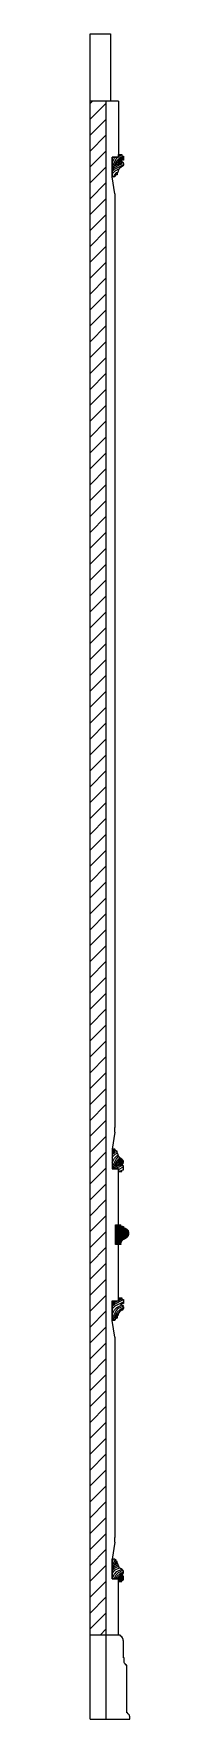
# Model space of a CAD drawing. Header units: millimetres. Extents: x -35 to 36, y -1440 to 1560.
import ezdxf

# ---------------------------------------------------------------- set-up
doc = ezdxf.new("R2010")
doc.units = ezdxf.units.MM
doc.layers.get('0').update_dxf_attribs({"color": 2})
doc.layers.add('CLNG-02(顶面次要造型线)', color=2, linetype='Continuous')
doc.layers.add('L立面', color=1, linetype='Continuous')

# ---------------------------------------------------------------- blocks, each defined once
blk = doc.blocks.new('YQ052510330762')
blk.add_hatch(color=250).paths.add_polyline_path([(0, 0), (0, 35), (-9.3, 35), (-9.4, 34.6), (-9.4, 34.2), (-9.6, 33.8), (-9.8, 33.4), (-10, 33), (-10.3, 32.7), (-10.6, 32.5), (-11, 32.3), (-11.3, 32.1), (-11.7, 32), (-12.1, 32), (-14, 32), (-14, 30), (-14.4, 30), (-14.8, 30), (-15.2, 29.9), (-15.6, 29.8), (-16.1, 29.8), (-16.5, 29.6), (-16.9, 29.5), (-17.2, 29.4), (-17.6, 29.2), (-18, 29), (-18.4, 28.8), (-18.7, 28.6), (-19.1, 28.4), (-19.4, 28.1), (-19.8, 27.9), (-20.1, 27.6), (-20.4, 27.3), (-20.7, 27), (-21, 26.6), (-21.2, 26.3), (-21.5, 26), (-21.7, 25.6), (-22, 25.2), (-22.2, 24.8), (-22.4, 24.4), (-22.5, 24), (-22.7, 23.6), (-22.8, 23.2), (-23, 22.8), (-23.1, 22.4), (-23.2, 21.9), (-23.2, 21.5), (-23.3, 21), (-23.3, 20.6), (-23.3, 20.2), (-23.3, 19.7), (-23.3, 19.3), (-23.3, 18.8), (-23.2, 18.4), (-23.1, 17.9), (-23, 17.5), (-22.9, 17.1), (-22.8, 16.7), (-22.6, 16.2), (-22.5, 15.8), (-22.3, 15.4), (-22.1, 15), (-21.9, 14.7), (-21.7, 14.3), (-21.4, 13.9), (-21.2, 13.6), (-20.9, 13.3), (-20.6, 12.9), (-20.3, 12.6), (-20, 12.3), (-19.7, 12.1), (-19.3, 11.8), (-19, 11.5), (-18.6, 11.3), (-18.3, 11.1), (-17.9, 10.9), (-17.5, 10.7), (-17.1, 10.6), (-16.7, 10.4), (-16.3, 10.3), (-15.9, 10.2), (-15.5, 10.1), (-15.2, 9.9), (-14.8, 9.7), (-14.4, 9.5), (-14.1, 9.3), (-13.7, 9.1), (-13.4, 8.9), (-13, 8.6), (-12.7, 8.3), (-12.4, 8), (-12.1, 7.7), (-11.8, 7.4), (-11.5, 7.1), (-11.3, 6.8), (-11, 6.4), (-10.8, 6), (-10.6, 5.7), (-10.4, 5.3), (-10.2, 4.9), (-10.1, 4.5), (-9.9, 4.1), (-9.8, 3.7), (-9.7, 3.2), (-9.6, 2.8), (-9.5, 2.4), (-9.4, 1.9), (-9.4, 1.5), (-9.3, 1.1), (-9.3, 0.6), (-9.3, 0)])
at = {"color": 0}
for points in [[(-12.1, 32), (-14, 32), (-14, 30)], [(-9.3, 0.6), (-9.3, 0), (0, 0), (0, 35), (-9.3, 35)]]:
    blk.add_lwpolyline(points, dxfattribs=at)
for centre, major_axis, start_param, end_param in [((-14, 20), (0, 10), 0, 2.888912), ((-12.1, 35), (0, 3), 3.141593, 4.712389), ((-18.7, 0.6), (0, 10), 4.712389, 6.030505)]:
    blk.add_ellipse(centre, major_axis=major_axis, ratio=0.933333, start_param=start_param, end_param=end_param, dxfattribs=at)

msp = doc.modelspace()

# ---------------------------------------------------------------- hatches: boundary and pattern name
at = {"layer": 'CLNG-02(顶面次要造型线)'}
h = msp.add_hatch(dxfattribs=at)
h.set_pattern_fill('_USER', color=250, scale=20, angle=45, pattern_type=0)
h.set_pattern_definition([(45, (0, 0), (-14.14214, 14.14214), [])])
h.paths.add_polyline_path([(-34.7, -1290), (-6.6, -1290), (-6.7, 1440), (-34.7, 1440)])
at = {"layer": 'L立面'}
h = msp.add_hatch(dxfattribs=at)
h.set_pattern_fill('木纹03', color=8, scale=15, style=0)
h.set_pattern_definition([(360, (11.313, -1043.5), (30, 30), [1.5, -28.5]), (90, (23.313, -1033), (-30, 30), [3, -27]), (45, (17.313, -1035.999), (1e-14, 29.99971), [2.121, -6.363, 2.121, -4.242, 14.85, -12.75]), (45, (9.813, -1044.999), (1e-14, 30), [2.1213, -4.2426, 2.1213, -33.93]), (45, (20.313, -1041.999), (1e-14, 30), [2.1213, -40.3051]), (45, (23.313, -1043.499), (1e-14, 30), [2.1213, -40.3051]), (45, (18.813, -1040.499), (1e-14, 30), [2.1213, -40.3051]), (45, (17.313, -1038.999), (1e-14, 30), [4.2426, -38.1838]), (45, (24.813, -1016.499), (1e-14, 30), [4.2426, -38.1838]), (45, (14.313, -1037.499), (1e-14, 30), [8.4852, -33.9412]), (45, (12.813, -1035.999), (1e-14, 30), [8.4852, -33.9412]), (45, (32.313, -1026.999), (1e-14, 30), [8.4852, -33.9412]), (45, (11.313, -1032.999), (1e-14, 30), [6.36396, -36.06245]), (45, (5.313, -1028.499), (1e-14, 30), [6.36396, -36.06245]), (45, (8.313, -1031.499), (1e-14, 30), [6.36396, -36.06245]), (45, (27.813, -1022.499), (1e-14, 30), [10.6066, -31.8198]), (45, (24.813, -1020.999), (1e-14, 30), [10.6066, -31.8198]), (45, (27.813, -1028.499), (1e-14, 30), [14.84924, -27.57716]), (26.56505, (14.313, -1040.499), (30, 1e-08), [3.3541, -63.72794]), (26.56505, (20.313, -1031.499), (30, 1e-08), [3.3541, -63.72794]), (26.56505, (18.813, -1034.499), (30, 1e-08), [3.3541, -63.72794]), (26.56505, (12.813, -1043.499), (30, 1e-08), [6.7082, -60.37384]), (26.56505, (18.813, -1029.999), (30, 1e-08), [10.0623, -57.01973]), (26.56505, (15.813, -1028.499), (30, 1e-08), [13.4164, -53.66563]), (26.56505, (12.813, -1026.999), (30, 1e-08), [13.4164, -53.66563]), (26.56505, (8.313, -1017.999), (30, 1e-08), [13.4164, -53.66563]), (26.56505, (8.313, -1020.999), (30, 1e-08), [16.7705, -50.31153]), (26.56505, (9.813, -1023.999), (30, 1e-08), [16.7705, -50.31153]), (63.43495, (20.313, -1035.999), (2e-09, 30), [3.3541, -63.72794]), (63.43495, (15.813, -1038.999), (2e-09, 30), [3.3541, -63.72794]), (63.43495, (11.313, -1043.499), (2e-09, 30), [6.7082, -60.37384]), (63.43495, (20.313, -1038.999), (2e-09, 30), [6.7082, -60.37384]), (63.43495, (8.313, -1044.999), (2e-09, 30), [10.0623, -57.01973]), (63.43495, (5.313, -1044.999), (2e-09, 30), [13.4164, -53.66563]), (63.43495, (32.313, -1043.499), (2e-09, 30), [13.4164, -53.66563]), (63.43495, (21.813, -1040.499), (2e-09, 30), [13.4164, -53.66563]), (63.43495, (27.813, -1043.499), (2e-09, 30), [16.7705, -50.31153]), (63.43495, (24.813, -1041.999), (2e-09, 30), [16.7705, -50.31153])])
edge = h.paths.add_edge_path()
edge.add_line((4.3, 1339.9), (15.3, 1340))
edge.add_line((15.3, 1340), (15.3, 1345))
edge.add_line((15.3, 1345), (21.3, 1345))
edge.add_arc((24.3, 1345), 3, 180, 270)
edge.add_line((24.3, 1342), (24.3, 1340.2))
edge.add_line((24.3, 1340.2), (24.3, 1340.1))
edge.add_line((24.3, 1340.1), (24.3, 1335.1))
edge.add_line((24.3, 1335.1), (24.3, 1335.2))
edge.add_line((24.3, 1335.2), (24.3, 1335))
edge.add_line((24.3, 1335), (19.3, 1335))
edge.add_line((19.3, 1335), (19.3, 1333.9))
edge.add_arc((18.3, 1328), 6, -68.9663, 80.5724, ccw=False)
edge.add_arc((24.5, 1313.1), 10.2, 113.1299, 180.3024)
edge.add_line((14.3, 1313), (13.3, 1313))
edge.add_line((13.3, 1313), (13.3, 1309))
edge.add_arc((13.3, 1305), 4, 89.9997, 180.0001)
edge.add_line((9.3, 1305), (4.3, 1304.9))
edge.add_line((4.3, 1304.9), (4.3, 1339.9))
h = msp.add_hatch(dxfattribs=at)
h.set_pattern_fill('木纹03', color=8, scale=15, style=0)
h.set_pattern_definition([(360, (11.313, -1263.5), (30, 30), [1.5, -28.5]), (90, (23.313, -1253), (-30, 30), [3, -27]), (45, (17.313, -1255.999), (1e-14, 29.9997), [2.121, -6.363, 2.121, -4.242, 14.85, -12.75]), (45, (9.813, -1264.999), (1e-14, 30), [2.1213, -4.2426, 2.1213, -33.93]), (45, (20.313, -1261.999), (1e-14, 30), [2.1213, -40.3051]), (45, (23.313, -1263.499), (1e-14, 30), [2.1213, -40.3051]), (45, (18.813, -1260.499), (1e-14, 30), [2.1213, -40.3051]), (45, (17.313, -1258.999), (1e-14, 30), [4.2426, -38.1838]), (45, (24.813, -1236.499), (1e-14, 30), [4.2426, -38.1838]), (45, (14.313, -1257.499), (1e-14, 30), [8.4852, -33.9412]), (45, (12.813, -1255.999), (1e-14, 30), [8.4852, -33.9412]), (45, (32.313, -1246.999), (1e-14, 30), [8.4852, -33.9412]), (45, (11.313, -1252.999), (1e-14, 30), [6.364, -36.0624]), (45, (5.313, -1248.499), (1e-14, 30), [6.364, -36.0624]), (45, (8.313, -1251.499), (1e-14, 30), [6.364, -36.0624]), (45, (27.813, -1242.499), (1e-14, 30), [10.6066, -31.8198]), (45, (24.813, -1240.999), (1e-14, 30), [10.6066, -31.8198]), (45, (27.813, -1248.499), (1e-14, 30), [14.8492, -27.5772]), (26.565, (14.313, -1260.499), (30, 1e-08), [3.3541, -63.7279]), (26.565, (20.313, -1251.499), (30, 1e-08), [3.3541, -63.7279]), (26.565, (18.813, -1254.499), (30, 1e-08), [3.3541, -63.7279]), (26.565, (12.813, -1263.499), (30, 1e-08), [6.7082, -60.3738]), (26.565, (18.813, -1249.999), (30, 1e-08), [10.0623, -57.0197]), (26.565, (15.813, -1248.499), (30, 1e-08), [13.4164, -53.6656]), (26.565, (12.813, -1246.999), (30, 1e-08), [13.4164, -53.6656]), (26.565, (8.313, -1237.999), (30, 1e-08), [13.4164, -53.6656]), (26.565, (8.313, -1240.999), (30, 1e-08), [16.7705, -50.3115]), (26.565, (9.813, -1243.999), (30, 1e-08), [16.7705, -50.3115]), (63.435, (20.313, -1255.999), (2e-09, 30), [3.3541, -63.7279]), (63.435, (15.813, -1258.999), (2e-09, 30), [3.3541, -63.7279]), (63.435, (11.313, -1263.499), (2e-09, 30), [6.7082, -60.3738]), (63.435, (20.313, -1258.999), (2e-09, 30), [6.7082, -60.3738]), (63.435, (8.313, -1264.999), (2e-09, 30), [10.0623, -57.0197]), (63.435, (5.313, -1264.999), (2e-09, 30), [13.4164, -53.6656]), (63.435, (32.313, -1263.499), (2e-09, 30), [13.4164, -53.6656]), (63.435, (21.813, -1260.499), (2e-09, 30), [13.4164, -53.6656]), (63.435, (27.813, -1263.499), (2e-09, 30), [16.7705, -50.3115]), (63.435, (24.813, -1261.999), (2e-09, 30), [16.7705, -50.3115])])
edge = h.paths.add_edge_path()
edge.add_line((4.3, -459.9), (15.3, -460))
edge.add_line((15.3, -460), (15.3, -465))
edge.add_line((15.3, -465), (21.3, -465))
edge.add_arc((24.3, -465), 3, 90, 180, ccw=False)
edge.add_line((24.3, -462), (24.3, -460.2))
edge.add_line((24.3, -460.2), (24.3, -460.1))
edge.add_line((24.3, -460.1), (24.3, -455.1))
edge.add_line((24.3, -455.1), (24.3, -455.2))
edge.add_line((24.3, -455.2), (24.3, -455))
edge.add_line((24.3, -455), (19.3, -455))
edge.add_line((19.3, -455), (19.3, -453.9))
edge.add_arc((18.3, -448), 6, 279.4276, 428.9663)
edge.add_arc((24.5, -433.1), 10.2, 179.6976, 246.8701, ccw=False)
edge.add_line((14.3, -433), (13.3, -433))
edge.add_line((13.3, -433), (13.3, -429))
edge.add_arc((13.3, -425), 4, 179.9999, 270.0003, ccw=False)
edge.add_line((9.3, -425), (4.3, -424.9))
edge.add_line((4.3, -424.9), (4.3, -459.9))
h = msp.add_hatch(dxfattribs=at)
h.set_pattern_fill('木纹03', color=8, scale=15, style=0)
h.set_pattern_definition([(360, (11.313, -1413.5), (30, 30), [1.5, -28.5]), (90, (23.313, -1403), (-30, 30), [3, -27]), (45, (17.313, -1406), (1e-14, 29.9997), [2.121, -6.363, 2.121, -4.242, 14.85, -12.75]), (45, (9.813, -1415), (1e-14, 30), [2.1213, -4.2426, 2.1213, -33.93]), (45, (20.313, -1412), (1e-14, 30), [2.1213, -40.3051]), (45, (23.313, -1413.5), (1e-14, 30), [2.1213, -40.3051]), (45, (18.813, -1410.5), (1e-14, 30), [2.1213, -40.3051]), (45, (17.313, -1409), (1e-14, 30), [4.2426, -38.1838]), (45, (24.813, -1386.5), (1e-14, 30), [4.2426, -38.1838]), (45, (14.313, -1407.5), (1e-14, 30), [8.4852, -33.9412]), (45, (12.813, -1406), (1e-14, 30), [8.4852, -33.9412]), (45, (32.313, -1397), (1e-14, 30), [8.4852, -33.9412]), (45, (11.313, -1403), (1e-14, 30), [6.364, -36.0624]), (45, (5.313, -1398.5), (1e-14, 30), [6.364, -36.0624]), (45, (8.313, -1401.5), (1e-14, 30), [6.364, -36.0624]), (45, (27.813, -1392.5), (1e-14, 30), [10.6066, -31.8198]), (45, (24.813, -1391), (1e-14, 30), [10.6066, -31.8198]), (45, (27.813, -1398.5), (1e-14, 30), [14.8492, -27.5772]), (26.565, (14.313, -1410.5), (30, 1e-08), [3.3541, -63.7279]), (26.565, (20.313, -1401.5), (30, 1e-08), [3.3541, -63.7279]), (26.565, (18.813, -1404.5), (30, 1e-08), [3.3541, -63.7279]), (26.565, (12.813, -1413.5), (30, 1e-08), [6.7082, -60.3738]), (26.565, (18.813, -1400), (30, 1e-08), [10.0623, -57.0197]), (26.565, (15.813, -1398.5), (30, 1e-08), [13.4164, -53.6656]), (26.565, (12.813, -1397), (30, 1e-08), [13.4164, -53.6656]), (26.565, (8.313, -1388), (30, 1e-08), [13.4164, -53.6656]), (26.565, (8.313, -1391), (30, 1e-08), [16.7705, -50.3115]), (26.565, (9.813, -1394), (30, 1e-08), [16.7705, -50.3115]), (63.435, (20.313, -1406), (2e-09, 30), [3.3541, -63.7279]), (63.435, (15.813, -1409), (2e-09, 30), [3.3541, -63.7279]), (63.435, (11.313, -1413.5), (2e-09, 30), [6.7082, -60.3738]), (63.435, (20.313, -1409), (2e-09, 30), [6.7082, -60.3738]), (63.435, (8.313, -1415), (2e-09, 30), [10.0623, -57.0197]), (63.435, (5.313, -1415), (2e-09, 30), [13.4164, -53.6656]), (63.435, (32.313, -1413.5), (2e-09, 30), [13.4164, -53.6656]), (63.435, (21.813, -1410.5), (2e-09, 30), [13.4164, -53.6656]), (63.435, (27.813, -1413.5), (2e-09, 30), [16.7705, -50.3115]), (63.435, (24.813, -1412), (2e-09, 30), [16.7705, -50.3115])])
edge = h.paths.add_edge_path()
edge.add_line((4.3, -695.1), (15.3, -695))
edge.add_line((15.3, -695), (15.3, -690))
edge.add_line((15.3, -690), (21.3, -690))
edge.add_arc((24.3, -690), 3, 180, 270)
edge.add_line((24.3, -693), (24.3, -694.8))
edge.add_line((24.3, -694.8), (24.3, -694.9))
edge.add_line((24.3, -694.9), (24.3, -699.9))
edge.add_line((24.3, -699.9), (24.3, -699.8))
edge.add_line((24.3, -699.8), (24.3, -700))
edge.add_line((24.3, -700), (19.3, -700))
edge.add_line((19.3, -700), (19.3, -701.1))
edge.add_arc((18.3, -707), 6, -68.9663, 80.5724, ccw=False)
edge.add_arc((24.5, -721.9), 10.2, 113.1299, 180.3024)
edge.add_line((14.3, -722), (13.3, -722))
edge.add_line((13.3, -722), (13.3, -726))
edge.add_arc((13.3, -730), 4, 89.9997, 180.0001)
edge.add_line((9.3, -730), (4.3, -730.1))
edge.add_line((4.3, -730.1), (4.3, -695.1))
h = msp.add_hatch(dxfattribs=at)
h.set_pattern_fill('木纹03', color=8, scale=15, style=0)
h.set_pattern_definition([(360, (11.313, -1193.5), (30, 30), [1.5, -28.5]), (90, (23.313, -1183), (-30, 30), [3, -27]), (45, (17.313, -1186), (1e-14, 30), [2.121, -6.363, 2.121, -4.242, 14.85, -12.75]), (45, (9.813, -1195), (1e-14, 30), [2.1213, -4.2426, 2.1213, -33.93]), (45, (20.313, -1192), (1e-14, 30), [2.121, -40.305]), (45, (23.313, -1193.5), (1e-14, 30), [2.121, -40.305]), (45, (18.813, -1190.5), (1e-14, 30), [2.121, -40.305]), (45, (17.313, -1189), (1e-14, 30), [4.243, -38.184]), (45, (24.813, -1166.5), (1e-14, 30), [4.243, -38.184]), (45, (14.313, -1187.5), (1e-14, 30), [8.485, -33.941]), (45, (12.813, -1186), (1e-14, 30), [8.485, -33.941]), (45, (32.313, -1177), (1e-14, 30), [8.485, -33.941]), (45, (11.313, -1183), (1e-14, 30), [6.364, -36.062]), (45, (5.313, -1178.5), (1e-14, 30), [6.364, -36.062]), (45, (8.313, -1181.5), (1e-14, 30), [6.364, -36.062]), (45, (27.813, -1172.5), (1e-14, 30), [10.607, -31.82]), (45, (24.813, -1171), (1e-14, 30), [10.607, -31.82]), (45, (27.813, -1178.5), (1e-14, 30), [14.849, -27.577]), (26.565, (14.313, -1190.5), (30, 1e-08), [3.354, -63.728]), (26.565, (20.313, -1181.5), (30, 1e-08), [3.354, -63.728]), (26.565, (18.813, -1184.5), (30, 1e-08), [3.354, -63.728]), (26.565, (12.813, -1193.5), (30, 1e-08), [6.708, -60.374]), (26.565, (18.813, -1180), (30, 1e-08), [10.062, -57.02]), (26.565, (15.813, -1178.5), (30, 1e-08), [13.416, -53.666]), (26.565, (12.813, -1177), (30, 1e-08), [13.416, -53.666]), (26.565, (8.313, -1168), (30, 1e-08), [13.416, -53.666]), (26.565, (8.313, -1171), (30, 1e-08), [16.7705, -50.3115]), (26.565, (9.813, -1174), (30, 1e-08), [16.7705, -50.312]), (63.435, (20.313, -1186), (2e-09, 30), [3.354, -63.728]), (63.435, (15.813, -1189), (2e-09, 30), [3.354, -63.728]), (63.435, (11.313, -1193.5), (2e-09, 30), [6.708, -60.374]), (63.435, (20.313, -1189), (2e-09, 30), [6.708, -60.374]), (63.435, (8.313, -1195), (2e-09, 30), [10.062, -57.02]), (63.435, (5.313, -1195), (2e-09, 30), [13.4164, -53.666]), (63.435, (32.313, -1193.5), (2e-09, 30), [13.4164, -53.666]), (63.435, (21.813, -1190.5), (2e-09, 30), [13.416, -53.666]), (63.435, (27.813, -1193.5), (2e-09, 30), [16.7705, -50.3115]), (63.435, (24.813, -1192), (2e-09, 30), [16.7705, -50.3115])])
edge = h.paths.add_edge_path()
edge.add_line((4.3, -1189.9), (15.3, -1190))
edge.add_line((15.3, -1190), (15.3, -1195))
edge.add_line((15.3, -1195), (21.3, -1195))
edge.add_arc((24.3, -1195), 3, 90, 180, ccw=False)
edge.add_line((24.3, -1192), (24.3, -1190.2))
edge.add_line((24.3, -1190.2), (24.3, -1190.1))
edge.add_line((24.3, -1190.1), (24.3, -1185.1))
edge.add_line((24.3, -1185.1), (24.3, -1185.2))
edge.add_line((24.3, -1185.2), (24.3, -1185))
edge.add_line((24.3, -1185), (19.3, -1185))
edge.add_line((19.3, -1185), (19.3, -1183.9))
edge.add_arc((18.3, -1178), 6, 279.4276, 428.9663)
edge.add_arc((24.5, -1163.1), 10.2, 179.6976, 246.8701, ccw=False)
edge.add_line((14.3, -1163), (13.3, -1163))
edge.add_line((13.3, -1163), (13.3, -1159))
edge.add_arc((13.3, -1155), 4, 179.9999, 270.0003, ccw=False)
edge.add_line((9.3, -1155), (4.3, -1154.9))
edge.add_line((4.3, -1154.9), (4.3, -1189.9))

# ---------------------------------------------------------------- linework, layer by layer
at = {"color": 11, "linetype": 'ByBlock', "ltscale": 8}
for p, q in [((-34.7, 1440), (-34.7, 1560)), ((-34.7, 1560), (1.3, 1560)), ((1.3, 1560), (1.3, 1440)), ((15.3, 1440), (-34.7, 1440)), ((-34.7, -1440), (-34.7, 1440)), ((9.3, 1275), (4.3, 1305)), ((9.3, 1275), (9.3, -386.7)), ((9.3, -395), (9.3, -386.7)), ((9.3, -395), (4.3, -425)), ((15.3, -460), (4.3, -460)), ((18.5, -690, 0), (18.5, -690, 0)), ((18.5, -690, 0), (18.5, -690)), ((17.3, -690), (18.5, -690)), ((9.3, -760), (4.3, -730)), ((9.3, -760), (9.3, -1116.7)), ((9.3, -1125), (4.3, -1155)), ((9.3, -1125), (9.3, -1116.7)), ((15.3, -1290), (-34.7, -1290)), ((-34.7, -1440), (-6.6, -1440))]:
    msp.add_line(p, q, dxfattribs=at)
at = {"color": 4, "ltscale": 0.5}
for p, q in [((17.3, 1345), (18.5, 1345)), ((18.5, 1345, 0), (18.5, 1345, 0)), ((18.5, 1345, 0), (18.5, 1345)), ((17.3, -465), (18.5, -465)), ((18.5, -465, 0), (18.5, -465, 0)), ((18.5, -465, 0), (18.5, -465)), ((17.3, -1195), (18.5, -1195)), ((18.5, -1195, 0), (18.5, -1195, 0)), ((18.5, -1195, 0), (18.5, -1195))]:
    msp.add_line(p, q, dxfattribs=at)
at = {"color": 250, "linetype": 'ByBlock', "ltscale": 8}
msp.add_line((-6.6, -1290), (-6.6, -1440), dxfattribs=at)
at = {"color": 11, "linetype": 'ByBlock', "ltscale": 8}
for points in [[(15.3, 1440), (15.3, 1340), (4.3, 1340), (4.3, 1305), (4.3, 1305)], [(4.3, -425), (4.3, -460)], [(15.3, -560), (15.3, -460)], [(4.3, -695), (15.3, -695), (15.3, -595)], [(4.3, -695), (4.3, -730)], [(15.3, -1290), (15.3, -1190), (4.3, -1190), (4.3, -1155)]]:
    msp.add_lwpolyline(points, dxfattribs=at)
at = {"color": 4, "ltscale": 0.5}
for points in [[(15.3, 1345), (21.3, 1345, 0.414214), (24.3, 1342), (24.3, 1335), (19.3, 1335), (19.3, 1333.9, -0.764134), (20.5, 1322.4, 0.301787), (14.3, 1313), (13.3, 1313), (13.3, 1309), (13.3, 1309, 0.414216), (9.3, 1305), (9.3, 1305), (4.3, 1305), (4.3, 1340), (15.3, 1340)], [(15.3, -465), (21.3, -465, -0.414214), (24.3, -462), (24.3, -455), (19.3, -455), (19.3, -453.9, 0.764134), (20.5, -442.4, -0.301787), (14.3, -433), (13.3, -433), (13.3, -429), (13.3, -429, -0.414216), (9.3, -425), (9.3, -425), (4.3, -425), (4.3, -460), (15.3, -460)], [(15.3, -690), (21.3, -690, 0.414214), (24.3, -693), (24.3, -700), (19.3, -700), (19.3, -701.1, -0.764134), (20.5, -712.6, 0.301787), (14.3, -722), (13.3, -722), (13.3, -726), (13.3, -726, 0.414216), (9.3, -730), (9.3, -730), (4.3, -730), (4.3, -695), (15.3, -695)], [(15.3, -1195), (21.3, -1195, -0.414214), (24.3, -1192), (24.3, -1185), (19.3, -1185), (19.3, -1183.9, 0.764134), (20.5, -1172.4, -0.301787), (14.3, -1163), (13.3, -1163), (13.3, -1159), (13.3, -1159, -0.414216), (9.3, -1155), (9.3, -1155), (4.3, -1155), (4.3, -1190), (15.3, -1190)]]:
    msp.add_lwpolyline(points, format="xyb", close=True, dxfattribs=at)
at = {"color": 11, "linetype": 'ByBlock', "ltscale": 8}
msp.add_lwpolyline([(30.1, -1343.4), (28.7, -1343.4), (28.7, -1342, -0.414214), (25.8, -1339.2), (25.8, -1330.8), (24.4, -1330.8), (24.4, -1299.8), (23.7, -1299.8), (23.7, -1297), (23, -1297, 0.239467), (21.5, -1293.2, -0.226119), (18.8, -1290), (-6.6, -1290), (-6.6, -1440), (35.7, -1440), (35.7, -1434.2), (35, -1434.2, 0.103744), (34.8, -1432.4, 0.197678), (33.1, -1430.9, -0.361116), (31.5, -1428.7), (30.1, -1428.7)], format="xyb", close=True, dxfattribs=at)
at = {"layer": 'CLNG-02(顶面次要造型线)', "color": 8}
msp.add_line((-6.7, 1440), (-6.6, -1440), dxfattribs=at)

# ---------------------------------------------------------------- block references
at = {"xscale": -1}
msp.add_blockref('YQ052510330762', (10.3, -595), dxfattribs=at)

doc.saveas('drawing.dxf')
